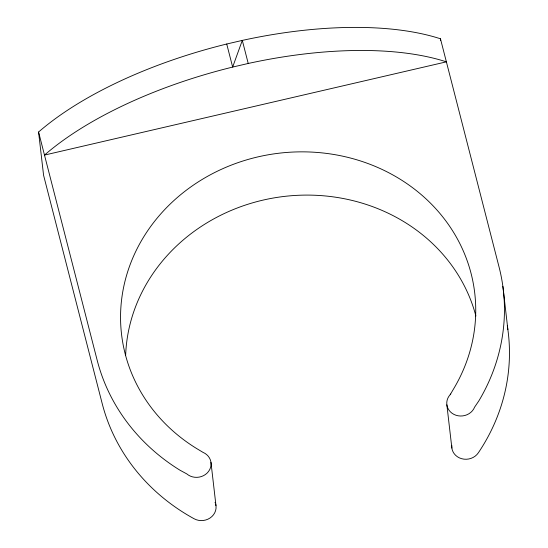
<?xml version="1.0" encoding="UTF-8"?>
<svg xmlns="http://www.w3.org/2000/svg" width="548" height="548" viewBox="0 0 548 548"><rect width="100%" height="100%" fill="white"/><g stroke="black" fill="none" stroke-linecap="round" stroke-linejoin="round"><path stroke-width="0.82" d="M450.257 394.567L453.628 388.847A177.792 161.653 -6.6 0 0 389.327 173.038A177.792 161.653 -6.6 0 0 149.029 228.79A177.792 161.653 -6.6 0 0 196.547 448.483L202.993 452.36A14.378 13.077 -6.6 0 1 208.507 471.513A14.378 13.077 -6.6 0 1 186.765 473.89L180.114 470.287A206.555 187.806 -6.6 0 1 97.202 360.344L38.572 132.02A256.265 105.86 -14.4 0 1 226.728 44.011L242.305 40.401A256.265 105.86 -14.4 0 1 440.462 38.785L499.084 267.109A206.555 187.806 -6.6 0 1 478.774 400.999L474.623 407.109A14.378 13.077 -6.6 0 1 453.847 414.357A14.378 13.077 -6.6 0 1 450.257 394.567L450.764 394.053M248.23 63.465L232.653 67.075A256.265 105.86 -14.4 0 0 44.498 155.084L446.38 61.849A256.265 105.86 -14.4 0 0 248.23 63.465L242.305 40.401L232.653 67.075L226.728 44.011M502.879 286.412L507.88 329.656M440.462 38.785L440.661 40.484M446.86 404.821L451.867 448.072M210.973 462.354L215.981 505.605M38.572 132.02L43.58 175.271L102.202 403.595A206.555 187.806 -6.6 0 0 194.136 518.771A14.378 13.077 -6.6 0 0 210.09 517.983A14.378 13.077 -6.6 0 0 215.713 504.263M507.277 325.608A206.555 187.806 -6.6 0 1 478.315 452.847A14.378 13.077 -6.6 0 1 461.587 458.683A14.378 13.077 -6.6 0 1 451.805 445.339M215.035 502.317A14.378 13.077 -6.6 0 1 215.302 502.954M125.656 355.145A177.792 161.653 -6.6 0 1 285.337 196.3A177.792 161.653 -6.6 0 1 475.897 316.025"/></g></svg>
